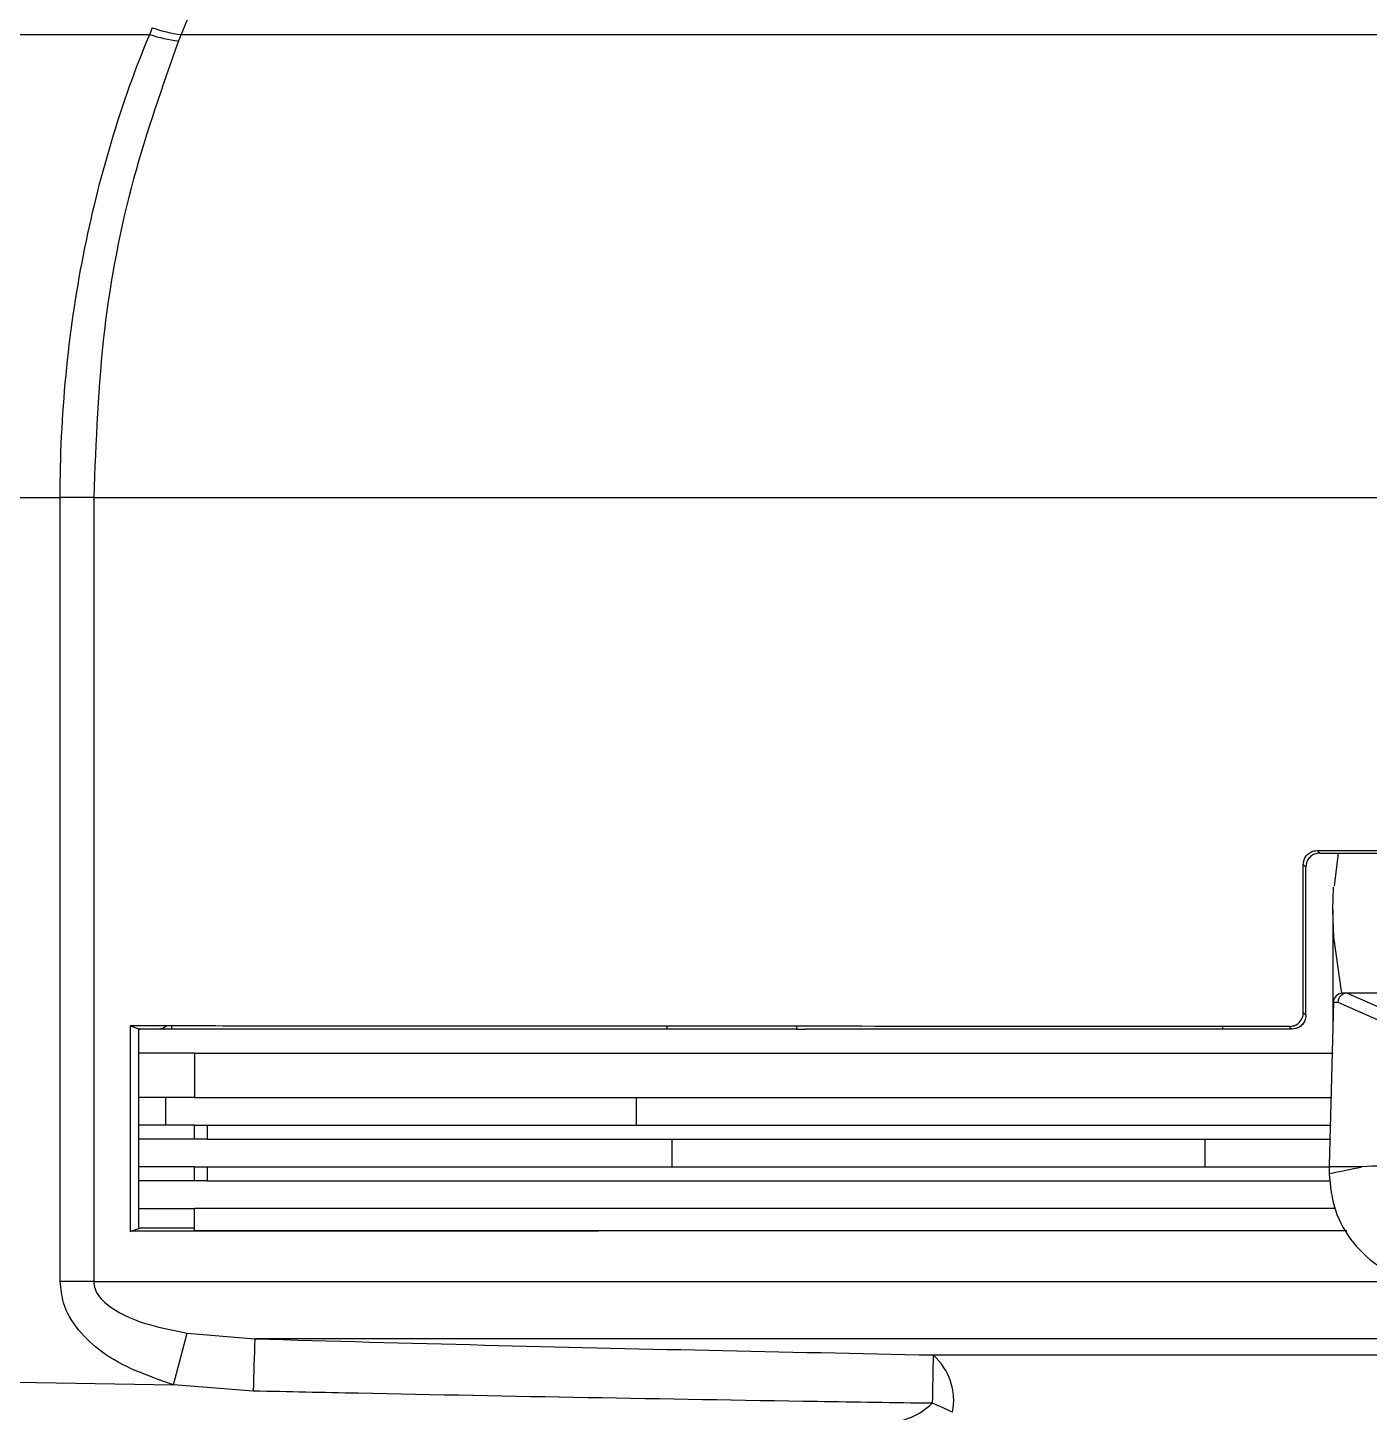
# Model space of a CAD drawing. Extents: x 16.5 to 113.1, y 4.4 to 84.5.
# Drawn here: x 51.93 to 53.378, y 14.516 to 16.011 of the extents above; entities that cross this region are included whole.
import ezdxf

# ---------------------------------------------------------------- set-up
doc = ezdxf.new("R2010")
doc.units = 0
doc.header["$MEASUREMENT"] = 0
doc.layers.add('OBJECT', color=7, linetype='CONTINUOUS')

msp = doc.modelspace()

# ---------------------------------------------------------------- linework, layer by layer
at = {"layer": 'OBJECT'}
for p, q in [((51.8231, 16.0034), (52.0613, 16.0035)), ((52.0953, 16.0035), (52.0925, 15.9966)), ((52.0953, 16.0035), (55.8242, 16.0035)), ((51.7612, 15.5035), (51.9646, 15.5035)), ((52.0008, 15.5035), (51.9646, 15.5035)), ((51.9646, 14.6568), (51.9646, 15.5035)), ((52.0008, 15.5035), (55.9187, 15.5035)), ((52.0008, 15.5035), (52.0008, 14.6568)), ((53.3247, 15.1194), (53.3247, 15.1194)), ((53.3445, 15.1194), (53.3403, 15.0838)), ((53.3069, 14.9473), (53.3069, 15.1072)), ((53.3097, 15.1044), (53.3069, 15.1072)), ((53.3097, 15.1045), (53.3097, 15.1044)), ((53.3097, 14.9445), (53.3097, 15.1044)), ((53.3387, 15.0581), (53.3395, 15.0828)), ((53.3387, 15.0581), (53.3387, 14.9333)), ((53.3542, 14.9681), (53.3494, 14.9681)), ((53.4032, 14.9465), (53.3541, 14.9681)), ((53.4692, 14.9681), (53.3542, 14.9681)), ((53.3394, 14.9583), (53.3348, 14.7821)), ((53.3394, 14.9586), (53.3442, 14.9586)), ((53.3442, 14.9586), (53.3933, 14.937)), ((53.3069, 14.9473), (53.3097, 14.9445)), ((53.3097, 14.9445), (53.3097, 14.9443)), ((52.0402, 14.9328), (52.0402, 14.711)), ((52.0493, 14.9294), (52.0508, 14.9294)), ((52.0493, 14.9294), (52.0493, 14.7144)), ((52.0697, 14.9294), (52.0508, 14.9294)), ((52.0697, 14.9295), (52.0697, 14.9295)), ((52.0847, 14.9294), (52.0697, 14.9294)), ((52.0848, 14.9328), (52.0847, 14.9294)), ((52.6118, 14.9294), (52.0847, 14.9294)), ((52.6197, 14.9294), (52.6118, 14.9294)), ((52.6198, 14.9324), (52.6197, 14.9294)), ((52.7597, 14.9294), (52.6197, 14.9294)), ((52.7598, 14.9324), (52.7597, 14.9294)), ((52.7597, 14.9294), (52.7694, 14.9294)), ((53.2197, 14.9294), (52.7694, 14.9294)), ((53.2197, 14.9322), (53.2197, 14.9294)), ((53.2347, 14.9294), (53.2197, 14.9294)), ((53.2947, 14.9294), (53.2947, 14.9294)), ((52.1097, 14.9035), (52.0493, 14.9035)), ((52.1097, 14.9035), (53.3391, 14.9035)), ((52.1097, 14.9035), (52.1097, 14.8555)), ((52.1097, 14.8555), (52.0493, 14.8555)), ((52.0783, 14.8555), (52.0783, 14.8255)), ((52.1097, 14.8555), (53.3379, 14.8555)), ((52.5866, 14.8555), (52.5866, 14.8255)), ((52.1097, 14.8255), (52.0493, 14.8255)), ((52.1097, 14.8106), (52.1097, 14.8255)), ((52.1097, 14.8255), (52.1234, 14.8255)), ((52.1234, 14.8255), (52.1234, 14.8106)), ((52.1234, 14.8255), (53.3371, 14.8255)), ((52.1097, 14.8106), (52.0493, 14.8106)), ((52.1234, 14.8106), (52.1097, 14.8106)), ((52.1234, 14.8106), (53.3367, 14.8106)), ((52.6249, 14.8106), (52.6249, 14.7806)), ((53.2005, 14.8106), (53.2005, 14.7806)), ((52.1097, 14.7806), (52.0493, 14.7806)), ((52.1097, 14.7657), (52.1097, 14.7806)), ((52.1097, 14.7806), (52.1234, 14.7806)), ((52.1234, 14.7806), (52.1234, 14.7657)), ((52.1234, 14.7806), (53.3359, 14.7806)), ((53.3702, 14.7806), (53.3347, 14.7806)), ((53.3347, 14.779), (53.3347, 14.7738)), ((52.1097, 14.7657), (52.0493, 14.7657)), ((52.1234, 14.7657), (52.1097, 14.7657)), ((52.1234, 14.7657), (53.3355, 14.7657)), ((52.0493, 14.7357), (52.1097, 14.7357)), ((52.1097, 14.7117), (52.1097, 14.7357)), ((53.3412, 14.7357), (52.1097, 14.7357)), ((52.1097, 14.7144), (52.0508, 14.7144)), ((53.3537, 14.7117), (52.1097, 14.7117)), ((52.0008, 14.6568), (51.9646, 14.6568)), ((52.0008, 14.6568), (53.4278, 14.6568)), ((52.0868, 14.5454), (52.1019, 14.6011)), ((52.1019, 14.6011), (52.1748, 14.5949)), ((53.8702, 14.5949), (52.1748, 14.5949)), ((52.9073, 14.5775), (55.0121, 14.5775)), ((51.7612, 14.5505), (52.0868, 14.5454)), ((52.1731, 14.5385), (52.0868, 14.5454))]:
    msp.add_line(p, q, dxfattribs=at)
at = {"layer": 'OBJECT', "flags": 128}
for points in [[(53.3219, 15.1222), (53.3227, 15.1214), (53.3247, 15.1194)], [(53.3485, 14.968), (53.3398, 15.0285), (53.3387, 15.0581)], [(52.0402, 14.9328), (52.0497, 14.9298), (52.0508, 14.9294)], [(53.2947, 14.9294), (53.2939, 14.9302), (53.2919, 14.9322)], [(52.0402, 14.711), (52.0453, 14.7127), (52.0508, 14.7144)]]:
    msp.add_lwpolyline(points, dxfattribs=at)
at = {"layer": 'OBJECT'}
for centre, radius, start, end in [((52.1053, 16.129), 0.133, 250.6912, 264.4688), ((52.1099, 16.1354), 0.1328, 249.8858, 263.6662), ((53.3494, 14.9581), 0.01, 90, 177), ((53.3494, 14.9581), 0.01, 177, 178.5), ((53.4547, 14.779), 0.12, 178.5, 179.2499), ((53.4547, 14.779), 0.12, 179.2499, 180), ((53.4547, 14.7738), 0.12, 180, 180.1914), ((69.0542, 14.0718), 16.8876, 178.22492, 178.41631), ((65.5406, 14.3005), 12.6363, 178.74403, 178.98063), ((52.8632, 14.5282), 0.0662, 349.0221, 48.1642), ((52.7508, 14.147), 0.4091, 64.3024, 67.6558)]:
    msp.add_arc(centre, radius, start, end, dxfattribs=at)
for centre, major_axis, ratio, start_param, end_param in [((53.3542, 14.9581), (0.00206, 0.00979), 0.992047, 0.21202, 1.724102), ((53.3774, 14.9581), (0.0253, -0.0094), 0.138337, 2.783892, 2.790246), ((52.8413, 16.8431), (2.3412, 0), 0.904333, 4.924724, 4.940236)]:
    msp.add_ellipse(centre, major_axis=major_axis, ratio=ratio, start_param=start_param, end_param=end_param, dxfattribs=at)
for points, knots in [([(52.4632, 16.8915), (52.4504, 16.8607), (52.3785, 16.6874), (52.2558, 16.3915), (52.146, 16.1261), (52.0953, 16.0035)], [0, 0, 0, 0, 0.104198, 0.585846, 1, 1, 1, 1]), ([(51.9646, 15.5035), (51.9646, 15.5035), (51.9646, 15.5476), (51.9688, 15.6358), (51.9876, 15.7653), (52.0179, 15.8877), (52.0463, 15.9683), (52.0613, 16.0035), (52.0613, 16.0035)], [0, 0, 0, 0, 0.000004, 0.252523, 0.505041, 0.752516, 0.999995, 1, 1, 1, 1]), ([(52.0613, 16.0035), (52.0613, 16.0035), (52.0622, 16.006), (52.0633, 16.0084), (52.0643, 16.0108)], [0, 0, 0, 0, 0.000268, 1, 1, 1, 1]), ([(52.0925, 15.9966), (52.0751, 15.9476), (52.0399, 15.8483), (52.0076, 15.6811), (52.0031, 15.564), (52.0008, 15.5035)], [0, 0, 0, 0, 0.319293, 0.647815, 1, 1, 1, 1]), ([(53.3069, 15.1072), (53.3071, 15.1088), (53.3074, 15.1122), (53.31, 15.1167), (53.3137, 15.1201), (53.3179, 15.1219), (53.3208, 15.1221), (53.3219, 15.1222)], [0, 0, 0, 0, 0.210781, 0.421491, 0.634056, 0.849646, 1, 1, 1, 1]), ([(53.3247, 15.1194), (53.3236, 15.1194), (53.3209, 15.1192), (53.3167, 15.1174), (53.3128, 15.114), (53.3102, 15.1095), (53.3099, 15.1062), (53.3097, 15.1045)], [0, 0, 0, 0, 0.139019, 0.354778, 0.570512, 0.785205, 1, 1, 1, 1]), ([(53.3219, 15.1222), (53.4128, 15.1222), (53.595, 15.1222), (53.9028, 15.1222), (54.2392, 15.1222), (54.4793, 15.1222), (54.5975, 15.1222)], [0, 0, 0, 0, 0.215255, 0.431981, 0.720155, 1, 1, 1, 1]), ([(53.3247, 15.1194), (53.4155, 15.1194), (53.5977, 15.1194), (53.9046, 15.1194), (54.2393, 15.1194), (54.4774, 15.1194), (54.5947, 15.1194)], [0, 0, 0, 0, 0.216142, 0.433859, 0.72104, 1, 1, 1, 1]), ([(53.2919, 14.9322), (53.2936, 14.9324), (53.297, 14.9327), (53.3016, 14.9354), (53.305, 14.9393), (53.3067, 14.9435), (53.3069, 14.9463), (53.3069, 14.9473)], [0, 0, 0, 0, 0.218408, 0.436844, 0.654255, 0.868855, 1, 1, 1, 1]), ([(53.3097, 14.9443), (53.3097, 14.9433), (53.3095, 14.9405), (53.3077, 14.9363), (53.3043, 14.9325), (53.2997, 14.9299), (53.2964, 14.9296), (53.2947, 14.9294)], [0, 0, 0, 0, 0.139108, 0.354907, 0.570672, 0.785286, 1, 1, 1, 1]), ([(52.0848, 14.9328), (52.0818, 14.9328), (52.0759, 14.9328), (52.067, 14.9328), (52.0572, 14.9328), (52.0482, 14.9328), (52.0423, 14.9328), (52.0402, 14.9328)], [0, 0, 0, 0, 0.198922, 0.397845, 0.596771, 0.859233, 1, 1, 1, 1]), ([(52.0697, 14.9295), (52.0685, 14.9295), (52.0619, 14.9295), (52.0552, 14.9295), (52.0497, 14.9295)], [0, 0, 0, 0, 0.1730775, 1, 1, 1, 1]), ([(52.0697, 14.9295), (52.0713, 14.9296), (52.0743, 14.9299), (52.078, 14.9316), (52.0795, 14.9333), (52.0799, 14.9338)], [0, 0, 0, 0, 0.423356, 0.845334, 1, 1, 1, 1]), ([(52.6198, 14.9324), (52.5727, 14.9325), (52.4785, 14.9325), (52.2976, 14.9326), (52.1694, 14.9327), (52.0848, 14.9328)], [0, 0, 0, 0, 0.25383, 0.507659, 1, 1, 1, 1]), ([(52.7598, 14.9324), (52.7479, 14.9324), (52.7243, 14.9324), (52.6775, 14.9324), (52.6428, 14.9324), (52.6198, 14.9324)], [0, 0, 0, 0, 0.2514926, 0.5029859, 1, 1, 1, 1]), ([(53.2197, 14.9322), (53.1805, 14.9323), (53.102, 14.9323), (52.9477, 14.9323), (52.8347, 14.9324), (52.7598, 14.9324)], [0, 0, 0, 0, 0.251571, 0.503142, 1, 1, 1, 1]), ([(53.2919, 14.9322), (53.2894, 14.9322), (53.2794, 14.9322), (53.2553, 14.9322), (53.2338, 14.9322), (53.2197, 14.9322)], [0, 0, 0, 0, 0.104843, 0.416864, 1, 1, 1, 1]), ([(53.2947, 14.9294), (53.2922, 14.9294), (53.2822, 14.9294), (53.2622, 14.9294), (53.2447, 14.9294), (53.2347, 14.9294)], [0, 0, 0, 0, 0.125776, 0.500813, 1, 1, 1, 1]), ([(53.4574, 14.7897), (53.4567, 14.7896), (53.4532, 14.789), (53.4384, 14.7868), (53.41, 14.7828), (53.3845, 14.7814), (53.3702, 14.7806)], [0, 0, 0, 0, 0.024147, 0.120738, 0.507103, 1, 1, 1, 1]), ([(53.3347, 14.7734), (53.3361, 14.7599), (53.3388, 14.733), (53.3596, 14.6973), (53.3893, 14.6699), (53.4142, 14.6614), (53.4263, 14.6572)], [0, 0, 0, 0, 0.253584, 0.507165, 0.760848, 1, 1, 1, 1]), ([(53.3539, 14.7116), (53.2306, 14.7116), (52.9843, 14.7116), (52.6423, 14.7114), (52.3284, 14.7113), (52.1361, 14.7111), (52.0423, 14.7111), (52.0402, 14.711)], [0, 0, 0, 0, 0.263927, 0.527122, 0.760906, 0.99469, 1, 1, 1, 1]), ([(52.0868, 14.5454), (52.0594, 14.5549), (52.0213, 14.5681), (51.9836, 14.6033), (51.9673, 14.63), (51.9654, 14.6491), (51.9646, 14.6568)], [0, 0, 0, 0, 0.484963, 0.675898, 0.868393, 1, 1, 1, 1]), ([(52.0008, 14.6568), (52.0011, 14.6541), (52.0018, 14.6481), (52.0081, 14.638), (52.0267, 14.6222), (52.0597, 14.6093), (52.0882, 14.6038), (52.1019, 14.6011)], [0, 0, 0, 0, 0.064308, 0.1443238, 0.2802274, 0.6533153, 1, 1, 1, 1]), ([(52.1748, 14.5949), (52.2574, 14.5926), (52.5016, 14.5859), (52.7458, 14.5808), (52.9073, 14.5775)], [0, 0, 0, 0, 0.3384401, 1, 1, 1, 1]), ([(52.9063, 14.5253), (52.8649, 14.5259), (52.6583, 14.529), (52.4139, 14.5334), (52.2109, 14.5377), (52.1731, 14.5385)], [0, 0, 0, 0, 0.169099, 0.845499, 1, 1, 1, 1]), ([(52.7937, 14.4886), (52.8053, 14.4901), (52.8317, 14.4938), (52.8655, 14.5034), (52.8925, 14.5133), (52.9026, 14.5222), (52.9063, 14.5253)], [0, 0, 0, 0, 0.293555, 0.667633, 0.881097, 1, 1, 1, 1])]:
    msp.add_open_spline(points, degree=3, knots=knots, dxfattribs=at)

doc.saveas('drawing.dxf')
